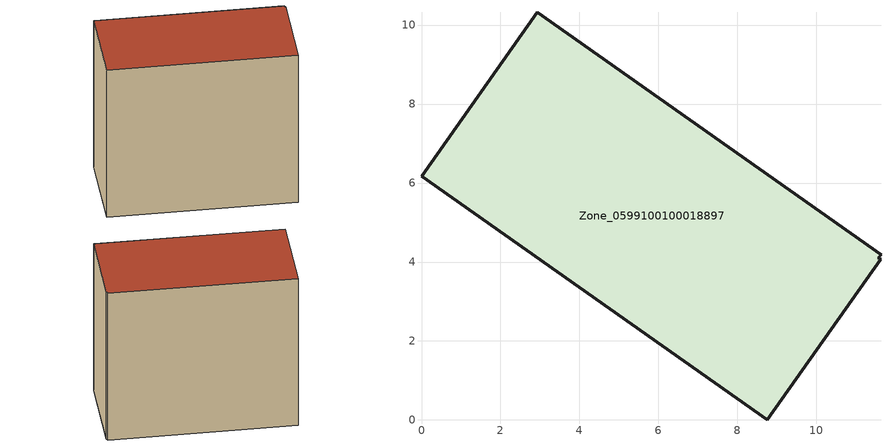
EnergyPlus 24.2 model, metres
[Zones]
Zone_0599100100018897
 floor ground (C_G): 11.64,4.18 11.57,4.11 11.63,4.07 8.75,0 0,6.18 2.93,10.33 z4.85
 wall outside (C_F): 11.64,4.18 2.93,10.33 0,6.18 8.75,0 11.63,4.07 11.57,4.11 11.64,4.18 z4.85:14.5
 roof outside (C_R): 11.57,4.11 11.64,4.18 2.93,10.33 0,6.18 8.75,0 11.63,4.07 z14.5
[BUILDING]
Pand.0599100100018897: North Axis=0; Terrain=City; Loads Convergence Tolerance Value=0.04; Temperature Convergence Tolerance Value=0.4; Solar Distribution=FullExterior; Maximum Number of Warmup Days=25; Minimum Number of Warmup Days=1
[Site:Location]
Rotterdam.The.Hague.AP_ZH_NLD Design_Conditions: Latitude=51.96; Longitude=4.45; Time Zone=1; Elevation=-4.5
[SITE:GROUNDTEMPERATURE:BUILDINGSURFACE]
18, 18, 18, 18, 18, 18, 18, 18, 18, 18, 18, 18
[MATERIAL] Thermal Absorptance=0.9; Solar Absorptance=0.7; Visible Absorptance=0.7
Name | Roughness | Thickness | Conductivity | Density | Specific Heat
G.TI.2015-2018 | MediumSmooth | 0.15 | 0.0428571 | 540 | 1210
F.TI.2015-2018 | Rough | 0.3 | 0.0666667 | 1920 | 840
R.TI.2015-2018 | MediumRough | 0.2 | 0.0333333 | 1500 | 1000
[CONSTRUCTION]
C_G: G.TI.2015-2018
C_F: F.TI.2015-2018
C_R: R.TI.2015-2018
[ZONE]
Zone_0599100100018897: Type=1; Multiplier=1; Ceiling Height=Autocalculate; Volume=Autocalculate; Floor Area=autocalculate; Part of Total Floor Area=Yes
[ZONEINFILTRATION:DESIGNFLOWRATE]
Infil_Zone_0599100100018897: Zone or ZoneList or Space or SpaceList=Zone_0599100100018897; Schedule=AlwaysOn; Design Flow Rate Calculation Method=Flow/Area; Flow Rate per Floor Area=0.0015; Constant Term Coefficient=1; Temperature Term Coefficient=0; Velocity Term Coefficient=0; Velocity Squared Term Coefficient=0
[HVACTEMPLATE:ZONE:IDEALLOADSAIRSYSTEM]
Zone_0599100100018897: Maximum Heating Supply Air Temperature=50; Minimum Cooling Supply Air Temperature=13; Maximum Heating Supply Air Humidity Ratio=0.0156; Minimum Cooling Supply Air Humidity Ratio=0.0077; Heating Limit=NoLimit; Cooling Limit=NoLimit; Dehumidification Control Type=ConstantSensibleHeatRatio; Cooling Sensible Heat Ratio=0.7; Dehumidification Setpoint=60; Humidification Control Type=None; Humidification Setpoint=30; Outdoor Air Method=None; Outdoor Air Flow Rate per Person=0.00944; Outdoor Air Flow Rate per Zone Floor Area=0; Outdoor Air Flow Rate per Zone=0; Demand Controlled Ventilation Type=None; Outdoor Air Economizer Type=NoEconomizer; Heat Recovery Type=None; Sensible Heat Recovery Effectiveness=0.7; Latent Heat Recovery Effectiveness=0.65
[ZONECONTROL:THERMOSTAT]
ThermostatControl_Zone_0599100100018897: Zone or ZoneList=Zone_0599100100018897; Control Type Schedule=DualSetpointControlType; Control 1=Thermostat_Zone_0599100100018897; Temperature Difference Between Cutout And Setpoint=0
[THERMOSTATSETPOINT:DUALSETPOINT]
Thermostat_Zone_0599100100018897: Heating Setpoint Temperature Schedule=HeatingSetpoint_Zone_0599100100018897; Cooling Setpoint Temperature Schedule=CoolingSetpoint_Zone_0599100100018897
[SCHEDULE:COMPACT]
HeatingSetpoint_Zone_0599100100018897: Through: 12/31, For: AllDays, Until: 24:00, 21
CoolingSetpoint_Zone_0599100100018897: Through: 12/31, For: AllDays, Until: 24:00, 24
DualSetpointControlType: Through: 12/31, For: AllDays, Until: 24:00, 4
AlwaysOn: Through: 12/31, For: AllDays, Until: 24:00, 1
